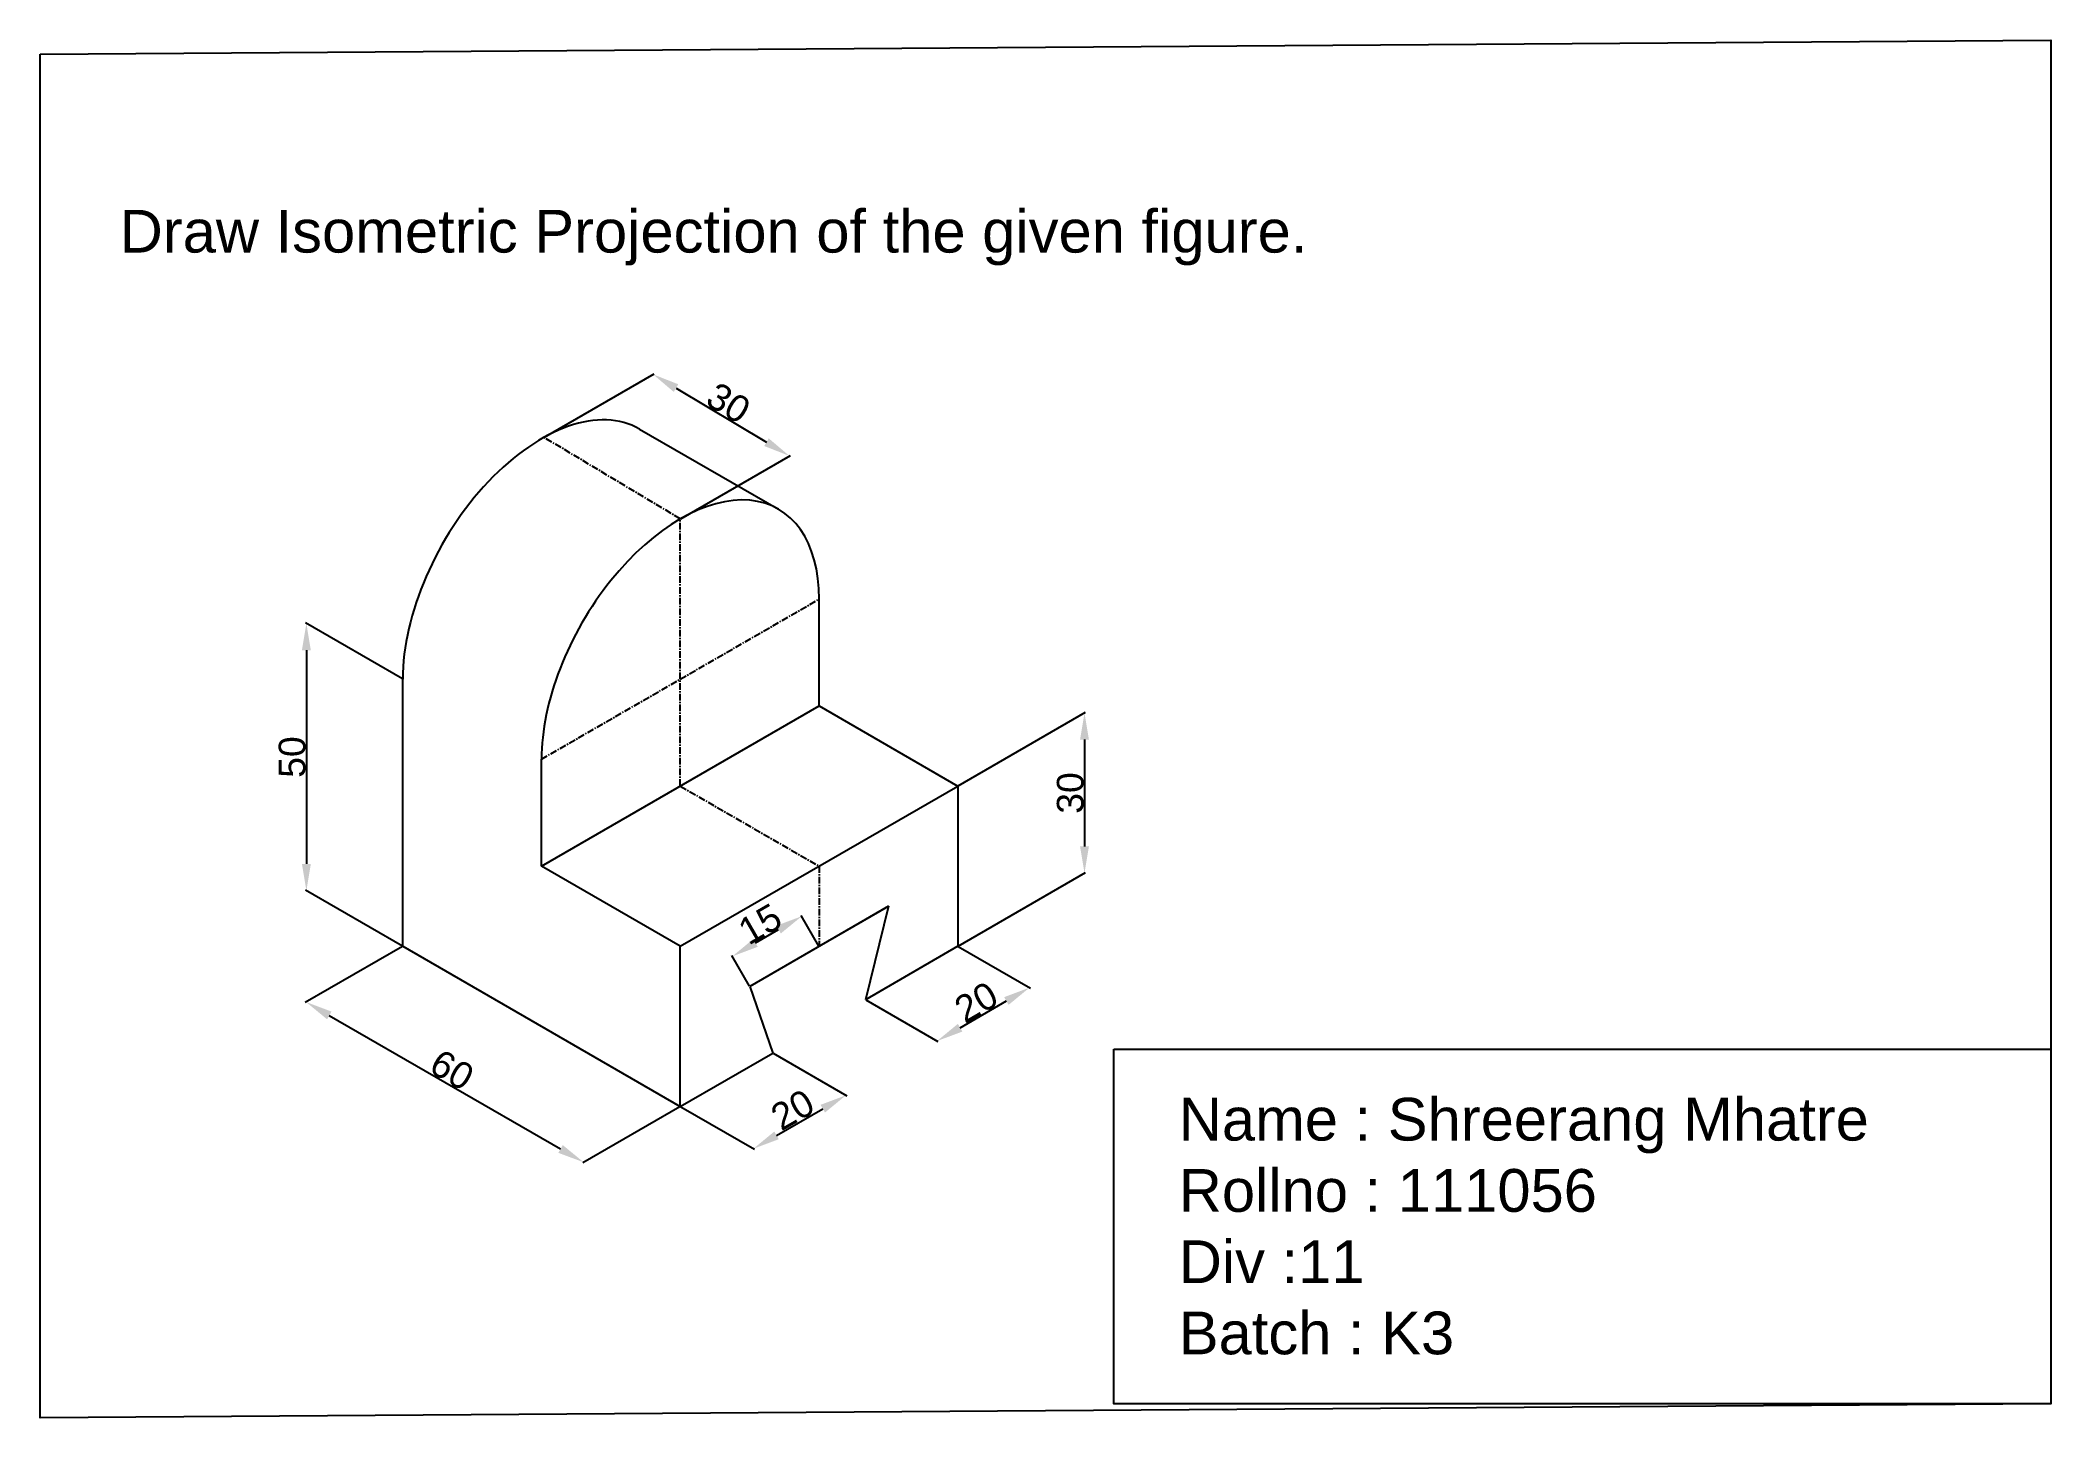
# Model space of a CAD drawing. Header units: millimetres. Extents: x -14 to 363, y 7 to 265.
import ezdxf

# ---------------------------------------------------------------- set-up
doc = ezdxf.new("R2010")
doc.units = ezdxf.units.MM
doc.header["$MEASUREMENT"] = 0
doc.linetypes.add('CENTER', pattern=[2, 1.25, -0.25, 0.25, -0.25])
doc.styles.get("Standard").update_dxf_attribs({"font": 'arial.ttf'})
doc.dimstyles.get("Standard").update_dxf_attribs({"dimtxt": 5, "dimasz": 5, "dimexe": 0.18, "dimexo": 0.0625, "dimgap": 0.09, "dimtad": 1, "dimdec": 0, "dimzin": 0, "dimdsep": 46, "dimtxsty": 'Standard', "dimcen": 0.09, "dimadec": 0, "dimazin": 0, "dimtfac": 1, "dimtdec": 0, "dimtofl": 0, "dimtmove": 0, "dimatfit": 3, "dimfxl": 1, "dimtolj": 1, "dimtzin": 0, "dimarcsym": 1})

# ---------------------------------------------------------------- blocks, each defined once
blk = doc.blocks.new('*D1')
at = {"color": 0, "lineweight": -2, "transparency": 16777216}
for p, q in [((80.83, 191.01), (101.36, 202.86)), ((105.48, 200.19), (122.41, 190.07)), ((106.35, 175.74), (126.88, 187.6))]:
    blk.add_line(p, q, dxfattribs=at)
at = {"color": 0, "transparency": 16777216}
for points in [[(105.9, 200.91), (105.05, 199.48), (101.19, 202.76)], [(122.84, 190.78), (121.99, 189.35), (126.7, 187.5)]]:
    blk.add_solid(points, dxfattribs=at)
at = {"layer": 'Defpoints', "color": 0, "transparency": 16777216}
for p in [(80.76, 190.97), (126.7, 187.5), (106.28, 175.71)]:
    blk.add_point(p, dxfattribs=at)
at = {"color": 0, "transparency": 16777216, "insert": (115.3, 197.4), "char_height": 5, "attachment_point": 5, "rotation": 329.1185}
blk.add_mtext('\\A1;30', dxfattribs=at)
blk = doc.blocks.new('*D2')
at = {"color": 0, "lineweight": -2, "transparency": 16777216}
for p, q in [((54.26, 145.75), (36.1, 156.23)), ((36.28, 151.13), (36.28, 111.13)), ((54.26, 95.75), (36.1, 106.23))]:
    blk.add_line(p, q, dxfattribs=at)
at = {"color": 0, "transparency": 16777216}
for points in [[(35.44, 151.13), (37.11, 151.13), (36.28, 156.13)], [(35.44, 111.13), (37.11, 111.13), (36.28, 106.13)]]:
    blk.add_solid(points, dxfattribs=at)
at = {"layer": 'Defpoints', "color": 0, "transparency": 16777216}
for p in [(54.32, 145.71), (36.28, 106.13), (54.32, 95.71)]:
    blk.add_point(p, dxfattribs=at)
at = {"color": 0, "transparency": 16777216, "insert": (33.63, 131.13), "char_height": 5, "attachment_point": 5, "rotation": 90}
blk.add_mtext('\\A1;50', dxfattribs=at)
blk = doc.blocks.new('*D3')
at = {"color": 0, "lineweight": -2, "transparency": 16777216}
for p, q in [((120.36, 96.33), (124.69, 98.83)), ((132.23, 95.76), (128.93, 101.49)), ((119.24, 88.26), (115.94, 93.99))]:
    blk.add_line(p, q, dxfattribs=at)
at = {"color": 0, "transparency": 16777216}
for points in [[(124.27, 99.56), (125.1, 98.11), (129.02, 101.33)], [(119.94, 97.06), (120.77, 95.61), (116.03, 93.83)]]:
    blk.add_solid(points, dxfattribs=at)
at = {"layer": 'Defpoints', "color": 0, "transparency": 16777216}
for p in [(129.02, 101.33), (132.26, 95.71), (119.27, 88.21)]:
    blk.add_point(p, dxfattribs=at)
at = {"color": 0, "transparency": 16777216, "insert": (121.2, 99.87), "char_height": 5, "attachment_point": 5, "rotation": 30}
blk.add_mtext('\\A1;15', dxfattribs=at)
blk = doc.blocks.new('*D4')
at = {"color": 0, "lineweight": -2, "transparency": 16777216}
for p, q in [((54.26, 95.67), (36.05, 85.16)), ((40.56, 82.77), (83.87, 57.77)), ((106.22, 65.67), (88.02, 55.16))]:
    blk.add_line(p, q, dxfattribs=at)
at = {"color": 0, "transparency": 16777216}
for points in [[(40.98, 83.49), (40.15, 82.04), (36.23, 85.27)], [(84.28, 58.49), (83.45, 57.04), (88.2, 55.27)]]:
    blk.add_solid(points, dxfattribs=at)
at = {"layer": 'Defpoints', "color": 0, "transparency": 16777216}
for p in [(54.32, 95.71), (106.28, 65.71), (88.2, 55.27)]:
    blk.add_point(p, dxfattribs=at)
at = {"color": 0, "transparency": 16777216, "insert": (63.54, 72.55), "char_height": 5, "attachment_point": 5, "rotation": 330}
blk.add_mtext('\\A1;60', dxfattribs=at)
blk = doc.blocks.new('*D5')
at = {"color": 0, "lineweight": -2, "transparency": 16777216}
for p, q in [((123.67, 75.67), (137.47, 67.71)), ((106.35, 65.67), (120.14, 57.71)), ((124.3, 60.31), (132.96, 65.31))]:
    blk.add_line(p, q, dxfattribs=at)
at = {"color": 0, "transparency": 16777216}
for points in [[(132.54, 66.03), (133.37, 64.59), (137.29, 67.81)], [(123.88, 61.03), (124.71, 59.59), (119.96, 57.81)]]:
    blk.add_solid(points, dxfattribs=at)
at = {"layer": 'Defpoints', "color": 0, "transparency": 16777216}
for p in [(123.6, 75.71), (137.29, 67.81), (106.28, 65.71)]:
    blk.add_point(p, dxfattribs=at)
at = {"color": 0, "transparency": 16777216, "insert": (127.3, 65.1), "char_height": 5, "attachment_point": 5, "rotation": 30}
blk.add_mtext('\\A1;20', dxfattribs=at)
blk = doc.blocks.new('*D6')
at = {"color": 0, "lineweight": -2, "transparency": 16777216}
for p, q in [((158.31, 95.67), (171.84, 87.86)), ((140.99, 85.67), (154.52, 77.86)), ((158.67, 80.47), (167.33, 85.47))]:
    blk.add_line(p, q, dxfattribs=at)
at = {"color": 0, "transparency": 16777216}
for points in [[(166.91, 86.19), (167.74, 84.74), (171.66, 87.97)], [(158.25, 81.19), (159.08, 79.74), (154.34, 77.97)]]:
    blk.add_solid(points, dxfattribs=at)
at = {"layer": 'Defpoints', "color": 0, "transparency": 16777216}
for p in [(158.25, 95.71), (171.66, 87.97), (140.92, 85.71)]:
    blk.add_point(p, dxfattribs=at)
at = {"color": 0, "transparency": 16777216, "insert": (161.68, 85.25), "char_height": 5, "attachment_point": 5, "rotation": 30}
blk.add_mtext('\\A1;20', dxfattribs=at)
blk = doc.blocks.new('*D7')
at = {"color": 0, "lineweight": -2, "transparency": 16777216}
for p, q in [((158.31, 125.75), (182.13, 139.5)), ((181.95, 134.4), (181.95, 114.4)), ((158.31, 95.75), (182.13, 109.5))]:
    blk.add_line(p, q, dxfattribs=at)
at = {"color": 0, "transparency": 16777216}
for points in [[(181.12, 134.4), (182.78, 134.4), (181.95, 139.4)], [(181.12, 114.4), (182.78, 114.4), (181.95, 109.4)]]:
    blk.add_solid(points, dxfattribs=at)
at = {"layer": 'Defpoints', "color": 0, "transparency": 16777216}
for p in [(158.25, 125.71), (181.95, 109.4), (158.25, 95.71)]:
    blk.add_point(p, dxfattribs=at)
at = {"color": 0, "transparency": 16777216, "insert": (179.31, 124.4), "char_height": 5, "attachment_point": 5, "rotation": 90}
blk.add_mtext('\\A1;30', dxfattribs=at)

msp = doc.modelspace()

# ---------------------------------------------------------------- linework, layer by layer
for p, q in [((98.67, 192.53), (124.65, 177.53)), ((132.26, 140.71), (132.26, 160.71)), ((54.32, 95.71), (54.32, 145.71)), ((80.3, 110.71), (132.26, 140.71)), ((132.26, 140.71), (158.25, 125.71)), ((80.3, 110.71), (80.3, 130.71)), ((106.28, 95.71), (158.25, 125.71)), ((158.25, 125.71), (158.25, 95.71)), ((106.28, 95.71), (80.3, 110.71)), ((145.25, 103.21), (119.27, 88.21)), ((132.26, 95.71), (145.25, 103.21)), ((145.25, 103.21), (140.92, 85.71)), ((54.32, 95.71), (106.28, 65.71)), ((106.28, 65.71), (106.28, 95.71)), ((158.25, 95.71), (140.92, 85.71)), ((119.27, 88.21), (123.6, 75.71)), ((106.28, 65.71), (106.28, 80.71)), ((106.28, 65.71), (123.6, 75.71))]:
    msp.add_line(p, q)
at = {"color": 6, "linetype": 'CENTER'}
for p, q in [((106.28, 175.71), (80.76, 190.97)), ((106.28, 125.71), (106.28, 175.71)), ((80.3, 130.71), (132.26, 160.71)), ((106.28, 125.71), (132.26, 110.71)), ((132.26, 110.71), (132.26, 95.71))]:
    msp.add_line(p, q, dxfattribs=at)
for points in [[(-13.55, 262.67), (362.85, 265.31), (362.85, 10.09), (-13.55, 7.45)], [(187.46, 76.44), (362.85, 76.44), (362.85, 10.09), (187.46, 10.09)]]:
    msp.add_lwpolyline(points, close=True)
for centre, start_param in [((80.3, 160.71), 3.141593), ((106.28, 145.71), 2.356194)]:
    msp.add_ellipse(centre, major_axis=(-18.37, -31.82), ratio=0.57735, start_param=start_param, end_param=5.497787)

# ---------------------------------------------------------------- texts
at = {"insert": (1.33, 233.56), "char_height": 8, "attachment_point": 1}
msp.add_mtext_dynamic_manual_height_columns('Draw Isometric Projection of the given figure.', width=415.98, gutter_width=176.37, heights=[0], dxfattribs=at)
at = {"color": 4, "insert": (199.6, 67.34), "char_height": 8, "attachment_point": 1}
msp.add_mtext_dynamic_manual_height_columns('Name : Shreerang Mhatre\\PRollno : 111056\\PDiv :11\\PBatch : K3', width=188.2537, gutter_width=176.37, heights=[0], dxfattribs=at)

# ---------------------------------------------------------------- dimensions: what is measured, and where the dimension line sits
at = {"color": 3}
for p1, p2, distance, picture, middle in [((80.76, 190.97), (106.28, 175.71), 20.6, '*D1', (115.3, 197.4)), ((54.32, 145.71), (54.32, 95.71), -18.05, '*D2', (33.63, 131.13)), ((158.25, 125.71), (158.25, 95.71), 23.71, '*D7', (179.31, 124.4)), ((119.27, 88.21), (132.26, 95.71), 6.5, '*D3', (121.2, 99.87)), ((54.32, 95.71), (106.28, 65.71), -18.09, '*D4', (63.54, 72.55)), ((140.92, 85.71), (158.25, 95.71), -13.41, '*D6', (161.68, 85.25)), ((106.28, 65.71), (123.6, 75.71), -13.68, '*D5', (127.3, 65.1))]:
    dim = msp.add_aligned_dim(p1=p1, p2=p2, distance=distance, dimstyle='Standard', dxfattribs=at)
    dim.commit()
    dim.dimension.update_dxf_attribs({"geometry": picture, "text_midpoint": middle})

doc.saveas('drawing.dxf')
